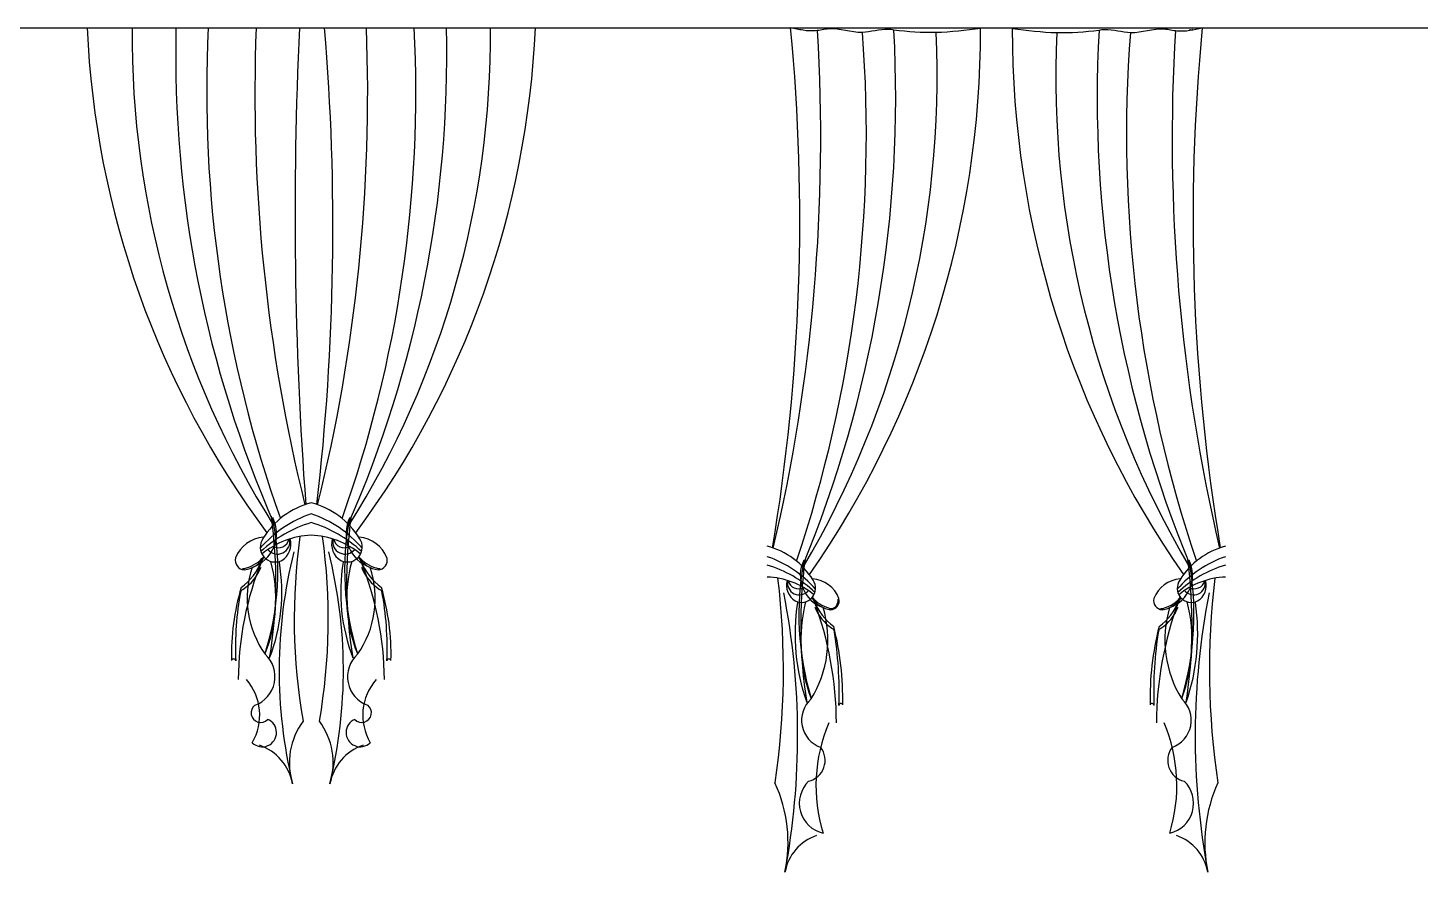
# Model space of a CAD drawing. Header units: inches. Extents: x 3.4 to 45.9, y 7.2 to 32.
# Drawn here: x 32.403 to 35.6, y 21.624 to 23.562 of the extents above; entities that cross this region are included whole.
import ezdxf

# ---------------------------------------------------------------- set-up
doc = ezdxf.new("R2010")
doc.units = ezdxf.units.IN
doc.header["$MEASUREMENT"] = 0
doc.layers.add('02', color=2, linetype='Continuous')
doc.layers.add('4', color=4, linetype='Continuous')

msp = doc.modelspace()

# ---------------------------------------------------------------- linework, layer by layer
at = {"layer": '02'}
for centre, radius, start, end in [((34.6381, 23.6558), 2.1008, 182.5546, 216.6164), ((34.762, 23.5474), 2.1194, 179.5999, 212.1158), ((35.4304, 23.5021), 2.6877, 178.719, 203.6774), ((35.7369, 23.416), 2.923, 177.1327, 199.5944), ((36.8508, 23.4099), 3.9262, 177.7776, 193.8944), ((42.0397, 23.1348), 9.023, 177.28501, 184.23937), ((27.6252, 23.1033), 5.4786, 353.3389, 4.805), ((29.2574, 23.4099), 3.9262, 346.1056, 2.2224), ((30.3712, 23.416), 2.923, 340.4056, 2.8673), ((30.6777, 23.5021), 2.6877, 336.3226, 1.281), ((31.3461, 23.5474), 2.1194, 327.8842, 0.4001), ((31.47, 23.6558), 2.1008, 323.3836, 357.4454), ((29.6013, 23.1224), 4.5745, 350.5094, 5.5164), ((39.6533, 23.1224), 4.5745, 174.4836, 189.4906), ((30.0962, 23.309), 4.1276, 346.8154, 3.4299), ((31.2546, 23.3176), 3.074, 341.4131, 4.3647), ((31.5813, 23.4029), 2.8147, 337.4951, 3.1421), ((32.2701, 23.4508), 2.2209, 329.4966, 2.5927), ((32.405, 23.5572), 2.1859, 325.1028, 0.0981), ((36.8496, 23.5572), 2.1859, 179.9019, 214.8972), ((36.9845, 23.4508), 2.2209, 177.4073, 210.5034), ((37.6733, 23.4029), 2.8147, 176.8579, 202.5049), ((38, 23.3176), 3.074, 175.6353, 198.5869), ((39.1584, 23.309), 4.1276, 176.5701, 193.1846), ((33.1396, 22.193), 0.2673, 108.658, 139.2834), ((33.0991, 22.2942), 0.1829, 104.2654, 148.5585), ((33.009, 22.2942), 0.1829, 31.4415, 75.7346), ((32.9685, 22.193), 0.2673, 40.7166, 71.342), ((32.8919, 22.401), 0.0822, 288.9386, 26.4218), ((33.1396, 22.1425), 0.2962, 106.7859, 132.7887), ((32.3496, 22.3157), 0.6279, 342.3567, 11.1895), ((31.8943, 22.2911), 1.0786, 350.6325, 7.9737), ((32.9685, 22.1425), 0.2962, 47.2113, 73.2141), ((33.7585, 22.3157), 0.6279, 168.8105, 197.6433), ((33.2162, 22.401), 0.0822, 153.5782, 251.0614), ((34.2138, 22.2911), 1.0786, 172.0263, 189.3675), ((32.9506, 22.3174), 0.0757, 94.8078, 158.4673), ((32.9712, 22.37), 0.0343, 145.0791, 296.1617), ((33.0611, 22.2082), 0.189, 92.1316, 129.5145), ((32.9765, 22.3822), 0.0284, 218.4615, 12.7025), ((32.9785, 22.3934), 0.0249, 240.4704, 347.5773), ((32.9634, 22.3767), 0.044, 301.4067, 16.1091), ((34.3744, 22.2046), 1.3595, 171.9831, 189.9299), ((33.047, 22.2082), 0.189, 50.4855, 87.8684), ((31.7337, 22.2046), 1.3595, 350.0701, 8.0169), ((33.1447, 22.3767), 0.044, 163.8909, 238.5933), ((33.1316, 22.3822), 0.0284, 167.2975, 321.5385), ((33.1296, 22.3934), 0.0249, 192.4227, 299.5296), ((33.1369, 22.37), 0.0343, 243.8383, 34.9209), ((33.1575, 22.3174), 0.0757, 21.5327, 85.1922), ((32.8821, 22.4011), 0.0824, 286.1584, 319.7082), ((34.0964, 22.0866), 1.1161, 165.8829, 193.4841), ((32.0117, 22.0866), 1.1161, 346.5159, 14.1171), ((33.226, 22.4011), 0.0824, 220.2918, 253.8416), ((34.0584, 22.2038), 0.1732, 31.4415, 75.7346), ((34.0201, 22.108), 0.2531, 40.7166, 71.342), ((35.2344, 22.108), 0.2531, 108.658, 139.2834), ((35.1962, 22.2038), 0.1732, 104.2654, 148.5585), ((32.9014, 22.3397), 0.022, 165.7423, 267.4013), ((33.6283, 22.0607), 0.742, 157.9724, 179.5875), ((32.8186, 22.3826), 0.1289, 305.2181, 340.0783), ((32.8983, 22.3379), 0.0173, 262.4385, 292.929), ((32.837, 22.3639), 0.1093, 303.4041, 338.6694), ((32.8923, 22.3815), 0.0642, 277.2641, 326.9487), ((33.1295, 22.2525), 0.2224, 161.4413, 215.2993), ((32.6481, 22.2503), 0.3248, 337.3932, 15.5146), ((32.569, 22.266), 0.4175, 338.8711, 9.5264), ((33.5391, 22.266), 0.4175, 170.4736, 201.1289), ((33.46, 22.2503), 0.3248, 164.4854, 202.6068), ((32.9787, 22.2525), 0.2224, 324.7007, 18.5587), ((33.2158, 22.3815), 0.0642, 213.0513, 262.7359), ((32.4799, 22.0607), 0.742, 0.4125, 22.0276), ((33.2895, 22.3826), 0.1289, 199.9217, 234.7819), ((33.2711, 22.3639), 0.1093, 201.3306, 236.5959), ((33.2098, 22.3379), 0.0173, 247.071, 277.5615), ((33.2067, 22.3397), 0.022, 272.5987, 14.2577), ((34.0201, 22.0601), 0.2805, 47.2113, 73.2141), ((34.8559, 22.2159), 0.6822, 169.5556, 196.4626), ((34.2547, 22.3049), 0.0778, 153.5782, 251.0614), ((35.3457, 22.191), 1.1677, 172.5433, 188.7598), ((34.9999, 22.3049), 0.0778, 288.9386, 26.4218), ((35.2345, 22.0601), 0.2805, 106.7859, 132.7887), ((34.3987, 22.2159), 0.6822, 343.5374, 10.4444), ((33.9089, 22.191), 1.1677, 351.2402, 7.4567), ((34.0945, 22.1223), 0.179, 50.4855, 87.8684), ((32.3764, 22.0883), 1.7618, 351.5145, 6.8516), ((34.187, 22.2819), 0.0417, 163.8909, 238.5933), ((34.1745, 22.2871), 0.0269, 167.2975, 321.5385), ((34.1726, 22.2977), 0.0236, 192.4227, 299.5296), ((34.1796, 22.2755), 0.0325, 243.8383, 34.9209), ((34.1991, 22.2257), 0.0717, 21.5327, 85.1922), ((35.0555, 22.2257), 0.0717, 94.8078, 158.4673), ((35.075, 22.2755), 0.0325, 145.0791, 296.1617), ((35.1601, 22.1223), 0.179, 92.1316, 129.5145), ((35.08, 22.2871), 0.0269, 218.4615, 12.7025), ((35.082, 22.2977), 0.0236, 240.4704, 347.5773), ((35.0676, 22.2819), 0.0417, 301.4067, 16.1091), ((36.8782, 22.0883), 1.7618, 173.1484, 188.4855), ((33.4255, 22.1226), 0.5546, 163.8023, 181.3502), ((33.5782, 22.1386), 0.6983, 169.2744, 182.472), ((32.9031, 22.2599), 0.0141, 115.0494, 141.8796), ((33.205, 22.2599), 0.0141, 38.1204, 64.9506), ((32.6826, 22.1226), 0.5546, 358.6498, 16.1977), ((32.53, 22.1386), 0.6983, 357.528, 10.7256), ((32.47, 21.937), 1.7009, 349.38, 11.1176), ((34.2543, 22.2865), 0.0608, 213.0513, 262.7359), ((34.2639, 22.305), 0.078, 220.2918, 253.8416), ((34.2456, 22.2469), 0.0208, 272.5987, 14.2577), ((35.0089, 22.2469), 0.0208, 165.7423, 267.4013), ((35.0003, 22.2865), 0.0608, 277.2641, 326.9487), ((34.9907, 22.305), 0.078, 286.1584, 319.7082), ((36.7846, 21.937), 1.7009, 168.8824, 190.62), ((34.6437, 22.1705), 0.4787, 171.3398, 199.1848), ((34.5527, 22.1535), 0.3747, 165.9497, 200.4589), ((33.9829, 22.157), 0.2575, 328.1562, 16.7899), ((33.4416, 21.961), 0.8184, 0.3681, 20.3921), ((34.3241, 22.2875), 0.122, 199.9217, 234.7819), ((34.3067, 22.2698), 0.1035, 201.3306, 236.5959), ((34.2486, 22.2451), 0.0164, 247.071, 277.5615), ((34.2447, 22.2469), 0.019, 288.6603, 9.0401), ((35.813, 21.961), 0.8184, 159.6079, 179.6319), ((34.9305, 22.2875), 0.122, 305.2181, 340.0783), ((35.006, 22.2451), 0.0164, 262.4385, 292.929), ((34.9479, 22.2698), 0.1035, 303.4041, 338.6694), ((35.2716, 22.157), 0.2575, 163.2101, 211.8438), ((34.7019, 22.1535), 0.3747, 339.5411, 14.0503), ((34.6108, 22.1705), 0.4787, 340.8152, 8.6602), ((33.6014, 22.0216), 0.6731, 358.8007, 14.2979), ((35.6531, 22.0216), 0.6731, 165.7021, 181.1993), ((34.2441, 22.1713), 0.0133, 38.1204, 64.9506), ((33.4062, 22.0391), 0.8599, 357.8307, 9.4032), ((35.8483, 22.0391), 0.8599, 170.5968, 182.1693), ((35.0105, 22.1713), 0.0133, 115.0494, 141.8796), ((32.9014, 22.0723), 0.0695, 289.3323, 48.033), ((33.2067, 22.0723), 0.0695, 131.967, 250.6677), ((32.8757, 22.1082), 0.00479, 4.1581, 163.1701), ((33.2324, 22.1082), 0.00479, 16.8299, 175.8419), ((32.8114, 21.984), 0.1244, 329.474, 41.2111), ((33.2967, 21.984), 0.1244, 138.7889, 210.526), ((32.9378, 21.9893), 0.0219, 127.5522, 316.9933), ((33.1703, 21.9893), 0.0219, 223.0067, 52.4478), ((34.2457, 21.9722), 0.0658, 131.967, 250.6677), ((34.27, 22.0062), 0.00454, 16.8299, 175.8419), ((34.9846, 22.0062), 0.00454, 4.1581, 163.1701), ((35.0089, 21.9722), 0.0658, 289.3323, 48.033), ((32.9415, 21.9441), 0.0327, 225.4842, 67.9257), ((33.1644, 21.8745), 0.1607, 143.4755, 197.4347), ((32.9437, 21.8745), 0.1607, 342.5653, 36.5245), ((33.1666, 21.9441), 0.0327, 112.0743, 314.5158), ((34.5839, 21.822), 0.3709, 157.1017, 197.0854), ((34.6707, 21.822), 0.3709, 342.9146, 22.8983), ((32.8969, 21.8054), 0.1161, 10.362, 70.891), ((33.2112, 21.8054), 0.1161, 109.109, 169.638), ((34.1848, 21.8802), 0.0492, 283.3013, 37.3665), ((35.0698, 21.8802), 0.0492, 142.6335, 256.6987), ((33.8201, 21.6912), 0.3287, 348.1143, 24.6462), ((34.245, 21.7817), 0.0704, 133.9525, 257.2531), ((35.0096, 21.7817), 0.0704, 282.7469, 46.0475), ((35.4345, 21.6912), 0.3287, 155.3538, 191.8857), ((34.25, 21.6037), 0.11, 109.109, 169.638), ((35.0046, 21.6037), 0.11, 10.362, 70.891)]:
    msp.add_arc(centre, radius, start, end, dxfattribs=at)
msp.add_ellipse((34.1712, 23.5687), major_axis=(0, 0.021), ratio=0.615898, start_param=4.096899, end_param=4.235787, dxfattribs=at)
at = {"layer": '02', "extrusion": (0, 0, -1)}
msp.add_ellipse((35.0833, 23.5687), major_axis=(0, 0.021), ratio=0.615898, start_param=4.096899, end_param=4.235787, dxfattribs=at)
at = {"layer": '02'}
for points in [[(34.5909, 23.5609), (34.5569, 23.5565), (34.4907, 23.548), (34.4197, 23.5532), (34.3631, 23.5612), (34.3134, 23.5424), (34.2576, 23.5658), (34.2031, 23.5513), (34.1738, 23.5579), (34.1546, 23.5622)], [(34.6637, 23.5609), (34.6977, 23.5565), (34.7639, 23.548), (34.8349, 23.5532), (34.8915, 23.5612), (34.9412, 23.5424), (34.997, 23.5658), (35.0515, 23.5513), (35.0807, 23.5579), (35.1, 23.5622)]]:
    msp.add_open_spline(points, degree=3, knots=[0, 0, 0, 0, 93.295151, 181.582765, 193.422698, 248.44461, 318.493147, 345.968613, 398.72906, 398.72906, 398.72906, 398.72906], dxfattribs=at)
for points in [[(34.1776, 23.5574), (34.1778, 23.5579), (34.178, 23.5585), (34.1783, 23.559)], [(35.077, 23.5574), (35.0768, 23.5579), (35.0765, 23.5585), (35.0763, 23.559)]]:
    msp.add_open_spline(points, degree=3, dxfattribs=at)
at = {"layer": '4'}
msp.add_line((25.2032, 23.5622), (45.5294, 23.5622), dxfattribs=at)

doc.saveas('drawing.dxf')
